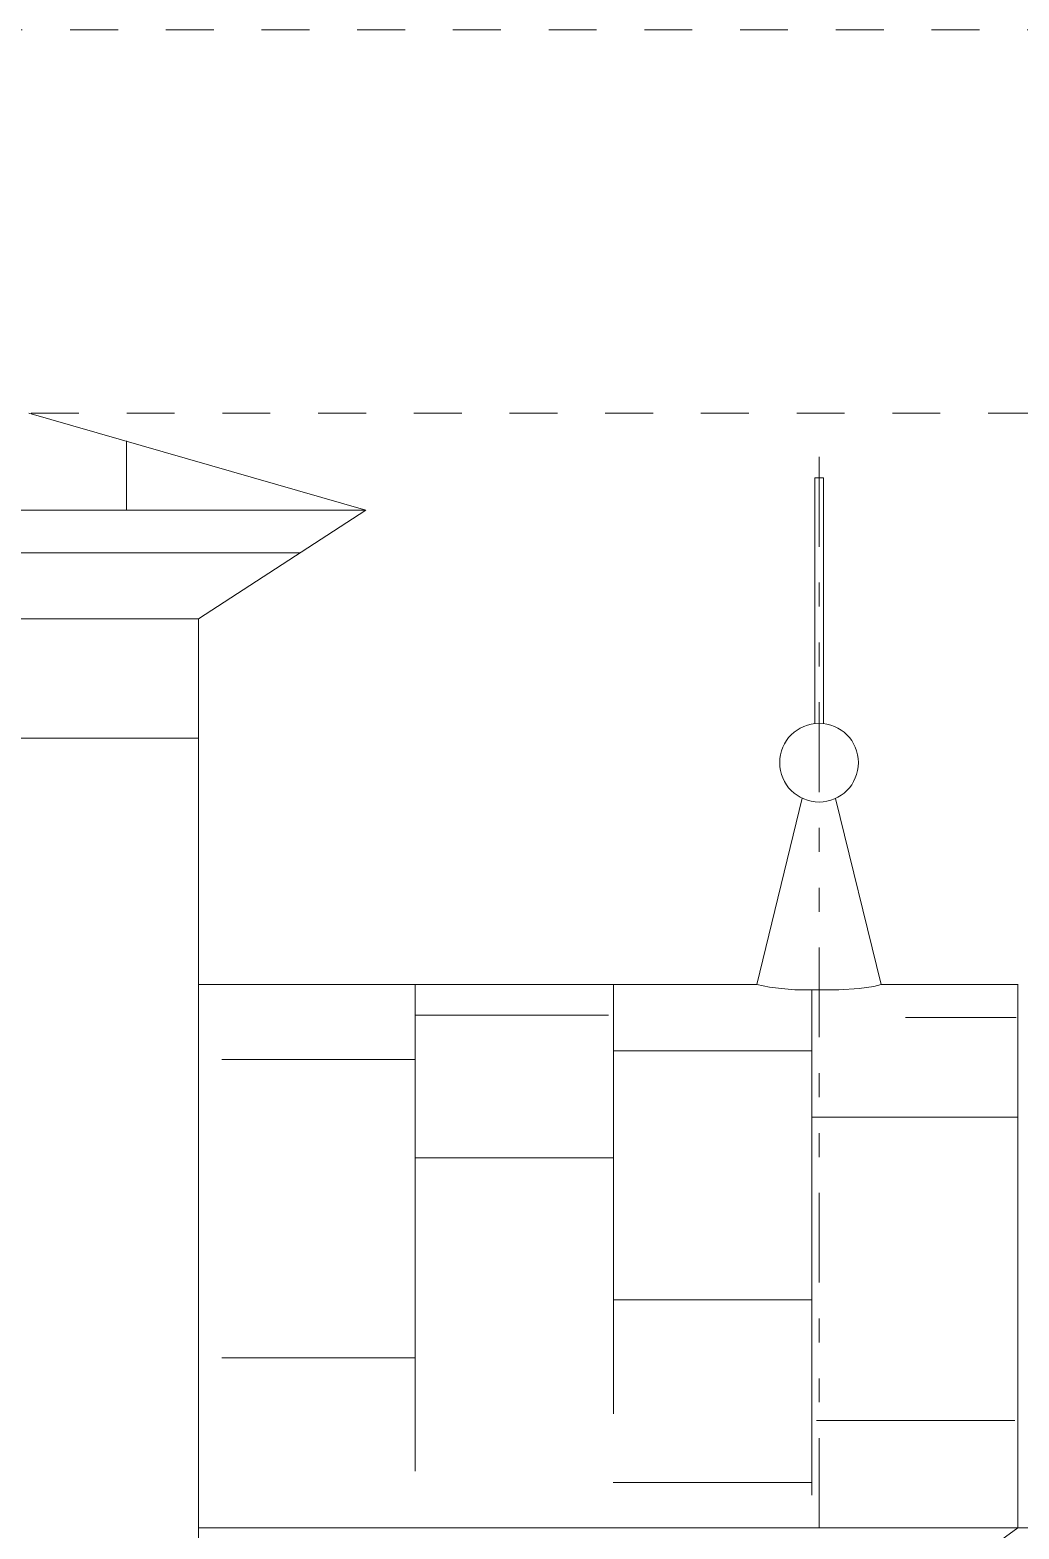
# Model space of a CAD drawing. Header units: millimetres. Extents: x -490789 to -449459, y 209001 to 327650.
# Drawn here: x -461573 to -458657, y 222303 to 226722 of the extents above; entities that cross this region are included whole.
import ezdxf

# ---------------------------------------------------------------- set-up
doc = ezdxf.new("R2010")
doc.units = ezdxf.units.MM
doc.header["$MEASUREMENT"] = 0
doc.linetypes.add('2-Штрих-Штриховая', pattern=[723.19442, 264.583325, -105.833328, 70.555556, -105.833328, 70.555556, -105.833328])
doc.linetypes.add('Штриховая', pattern=[282.222223, 141.111112, -141.111112])
for name, color, linetype, lineweight in [('0_Ном._пера__12_Ном._пера__12_Ном._пера__12', 12, 'Continuous', 18), ('0_Ном._пера__7_Ном._пера__15_Ном._пера__15', 15, 'Continuous', 18), ('0_Ном._пера__7_Ном._пера__7_Ном._пера__7', 7, 'Continuous', 18), ('0_Ном._пера__7_Ном._пера__8_Ном._пера__8', 8, 'Continuous', 18), ('Line 0.25_Ном_пера__7_Ном_пера__7_Ном_пера__7_Ном_пера__7_Ном_пера__7_Ном_пера__7_Ном_пера__7_Ном_пера__7_Ном_пера__7_Ном_пера__7_Ном_пера__7_Ном._пера__7_Ном._пера__7_Ном._пера__7_Ном._пера__7_Ном._пера__102_Ном._пера__102', 102, 'Continuous', 18), ('Line 0.25_Ном_пера__7_Ном_пера__7_Ном_пера__7_Ном_пера__7_Ном_пера__7_Ном_пера__7_Ном_пера__7_Ном_пера__7_Ном_пера__7_Ном_пера__7_Ном_пера__7_Ном._пера__7_Ном._пера__8_Ном._пера__8_Ном._пера__8_Ном._пера__8_Ном._пера__8', 8, 'Continuous', 18)]:
    doc.layers.add(name, color=color, linetype=linetype, lineweight=lineweight)

msp = doc.modelspace()

# ---------------------------------------------------------------- linework, layer by layer
at = {"layer": '0_Ном._пера__12_Ном._пера__12_Ном._пера__12', "linetype": '2-Штрих-Штриховая'}
msp.add_line((-459246.4, 222305.6), (-459246.4, 225475.2), dxfattribs=at)
at = {"layer": '0_Ном._пера__7_Ном._пера__15_Ном._пера__15', "linetype": 'Continuous'}
for p, q in [((-461976.2, 224633.7), (-461076.2, 224633.7)), ((-459429.6, 223907.6), (-459392.1, 223900.2)), ((-459392.1, 223900.2), (-459357.4, 223895.5)), ((-459357.4, 223895.5), (-459318.2, 223892.1)), ((-459318.2, 223892.1), (-459246.4, 223892.1)), ((-459246.4, 223892.1), (-459187.7, 223892.1)), ((-459187.7, 223892.1), (-459127.9, 223896.3)), ((-459127.9, 223896.3), (-459084.6, 223902)), ((-459084.6, 223902), (-459063.2, 223907.7))]:
    msp.add_line(p, q, dxfattribs=at)
at = {"layer": '0_Ном._пера__7_Ном._пера__7_Ном._пера__7', "linetype": 'Continuous'}
for p, q in [((-461576.3, 225592.3), (-460582.6, 225306.3)), ((-459232.9, 225401.3), (-459259.3, 225401.3)), ((-459259.3, 225401.3), (-459259.3, 224677.4)), ((-459232.9, 224677), (-459232.9, 225401.3)), ((-465983.3, 225305.6), (-461076.2, 225305.6)), ((-465852.7, 225305.6), (-460582.6, 225305.6)), ((-461076.2, 224985.6), (-460582.6, 225306.3)), ((-465983.3, 225180.7), (-460775.9, 225180.7)), ((-461076.2, 224985.6), (-465983.3, 224985.6)), ((-461076.2, 219305.9), (-461076.2, 224985.9)), ((-461076.2, 219305.9), (-461076.2, 224985.9)), ((-461076.2, 219305.6), (-461076.2, 224985.6)), ((-461076.2, 224985.6), (-461076.2, 223996.6)), ((-459296.5, 224456.9), (-459429.6, 223907.6)), ((-459063.2, 223907.7), (-459197.8, 224456.2)), ((-461076.2, 223907.7), (-459429.6, 223907.7)), ((-459063.2, 223907.7), (-458660.5, 223907.7)), ((-458660.5, 223908.4), (-458660.5, 222305.6)), ((-461076.2, 222305.6), (-458660.5, 222305.6)), ((-459102.5, 221985.3), (-458660.5, 222305.6))]:
    msp.add_line(p, q, dxfattribs=at)
msp.add_circle((-459246.4, 224561.7), 116.1, dxfattribs=at)
at = {"layer": '0_Ном._пера__7_Ном._пера__8_Ном._пера__8', "linetype": 'Continuous'}
msp.add_line((-461288.3, 225510.7), (-461288.3, 225305.6), dxfattribs=at)
at = {"layer": 'Line 0.25_Ном_пера__7_Ном_пера__7_Ном_пера__7_Ном_пера__7_Ном_пера__7_Ном_пера__7_Ном_пера__7_Ном_пера__7_Ном_пера__7_Ном_пера__7_Ном_пера__7_Ном._пера__7_Ном._пера__7_Ном._пера__7_Ном._пера__7_Ном._пера__102_Ном._пера__102', "linetype": 'Штриховая'}
for p, q in [((-462301.4, 226721.6), (-454183.6, 226721.6)), ((-461570.1, 225592.3), (-454180.7, 225592.3)), ((-458660.5, 222305.6), (-454191, 222305.6))]:
    msp.add_line(p, q, dxfattribs=at)
at = {"layer": 'Line 0.25_Ном_пера__7_Ном_пера__7_Ном_пера__7_Ном_пера__7_Ном_пера__7_Ном_пера__7_Ном_пера__7_Ном_пера__7_Ном_пера__7_Ном_пера__7_Ном_пера__7_Ном._пера__7_Ном._пера__8_Ном._пера__8_Ном._пера__8_Ном._пера__8_Ном._пера__8', "linetype": 'Continuous'}
for p, q in [((-460436.9, 223908.4), (-460436.9, 222473.1)), ((-459852.6, 223908.4), (-459852.6, 222642.5)), ((-459267.7, 223892.1), (-459267.7, 222402.4)), ((-460436.9, 223816.9), (-459866.8, 223816.9)), ((-458991.6, 223810.2), (-458664.7, 223810.2)), ((-459852.6, 223712.2), (-459268.3, 223712.2)), ((-461007, 223686.2), (-460436.9, 223686.2)), ((-459267.7, 223516.5), (-458660.5, 223516.5)), ((-460436.9, 223396.6), (-459852.6, 223396.6)), ((-459852.6, 222978), (-459267.7, 222978)), ((-461007.6, 222807.3), (-460436.9, 222807.3)), ((-459253.6, 222622.1), (-458669.3, 222622.1)), ((-459853.6, 222439.3), (-459269.3, 222439.3))]:
    msp.add_line(p, q, dxfattribs=at)

doc.saveas('drawing.dxf')
